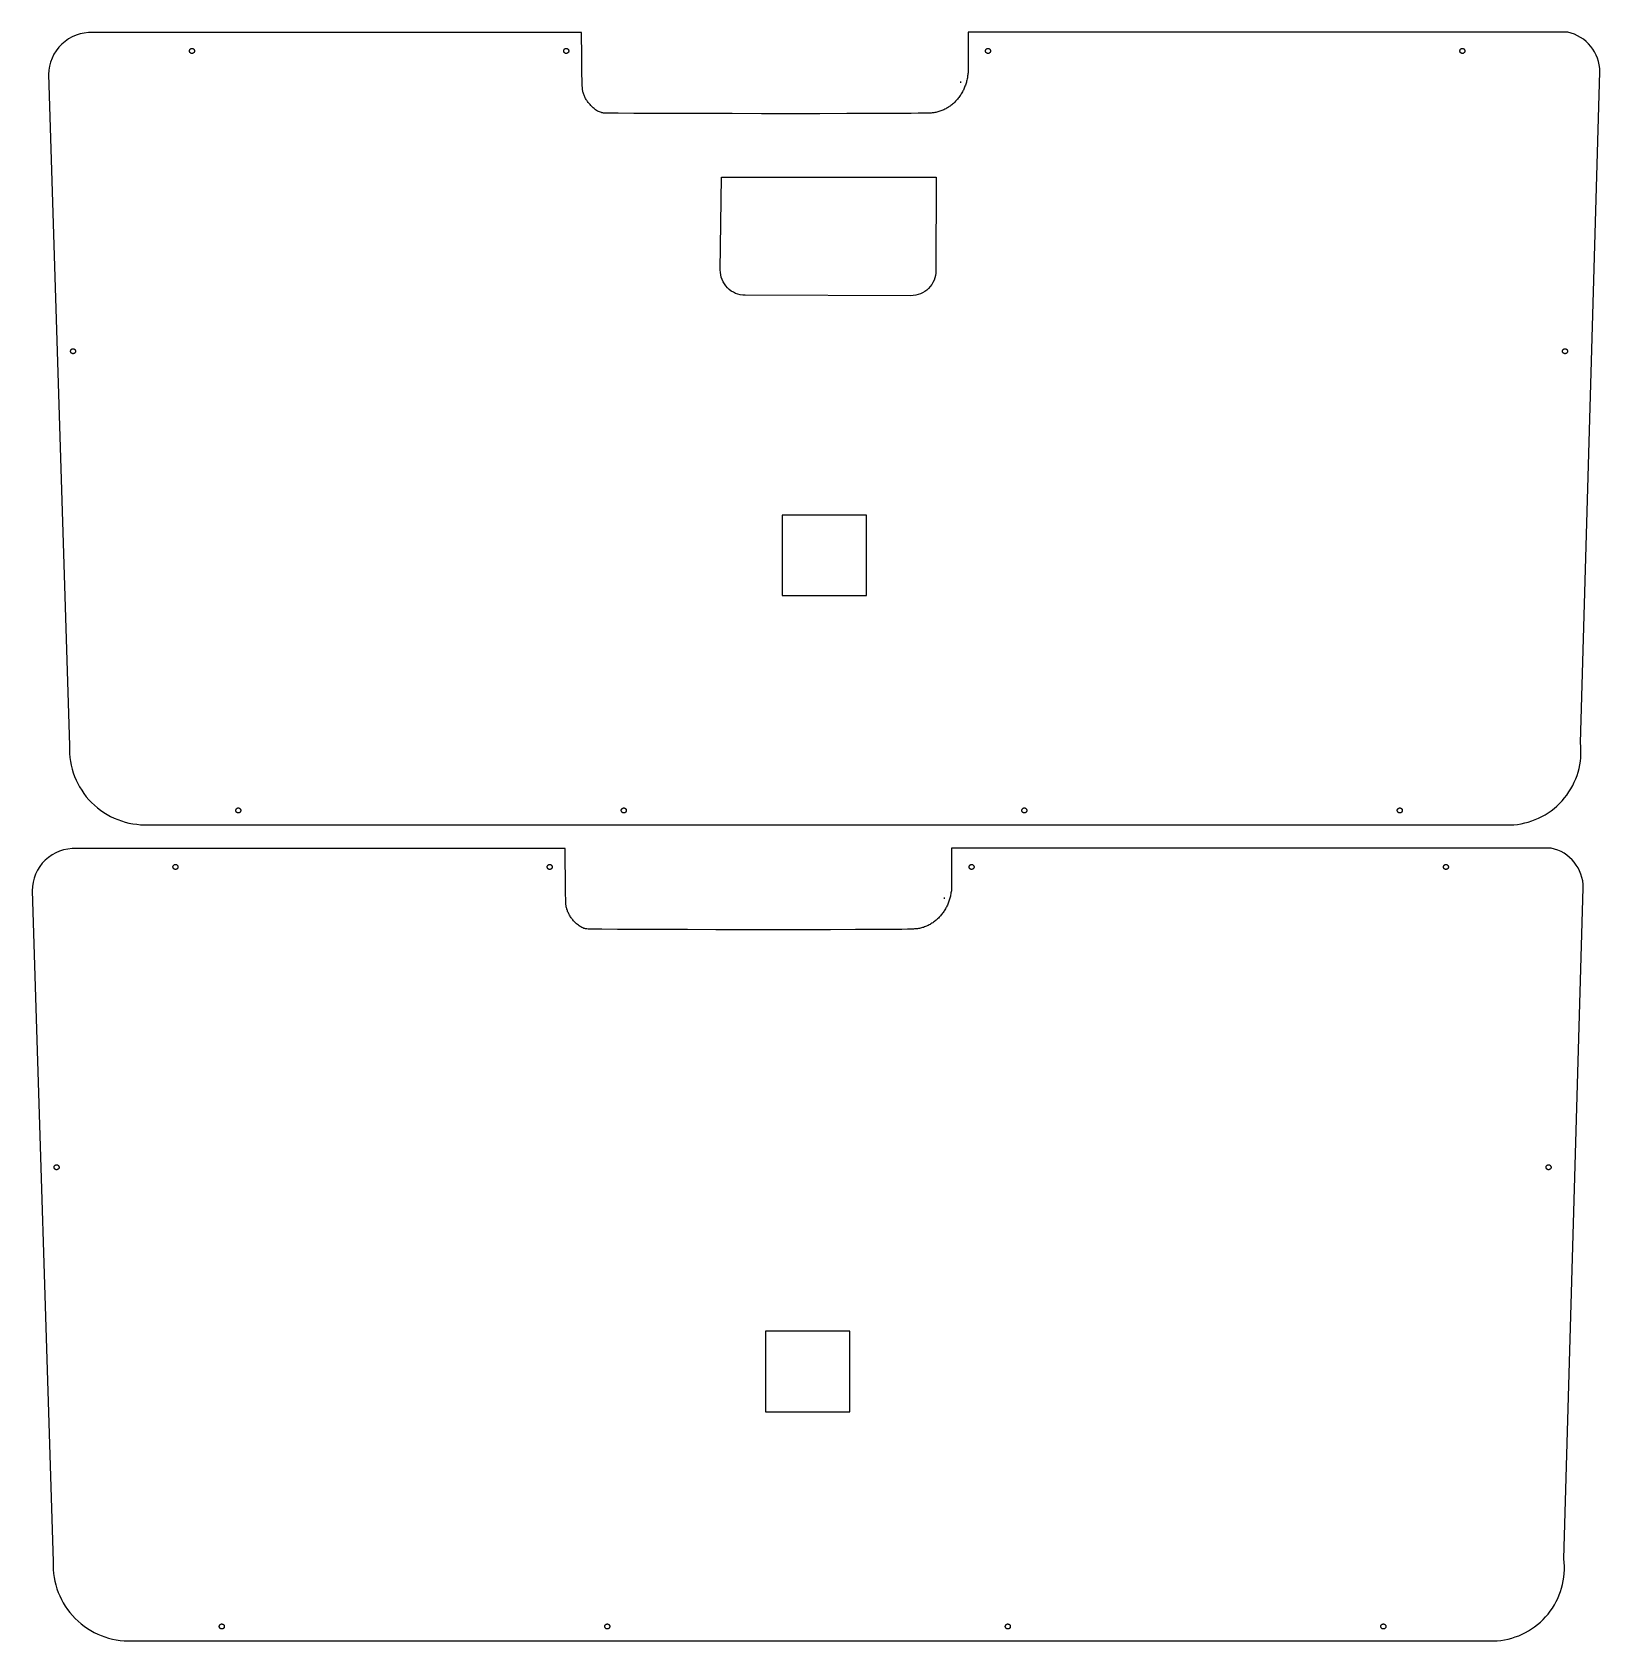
# Model space of a CAD drawing. Extents: x -674 to 6078, y 0 to 5918.
# Drawn here: x 4734 to 5986, y 317 to 1602 of the extents above; entities that cross this region are included whole.
import ezdxf

# ---------------------------------------------------------------- set-up
doc = ezdxf.new("R2010")
doc.units = 0
doc.layers.add('Default Layer', color=1, linetype='CONTINUOUS')

msp = doc.modelspace()

# ---------------------------------------------------------------- linework, layer by layer
at = {"layer": 'Default Layer'}
for points in [[(5179.1, 1545.1), (5178.6, 1545.7), (5178.1, 1546.3), (5177.7, 1546.9), (5177.3, 1547.5), (5176.9, 1548.1), (5176.5, 1548.7), (5176.1, 1549.4), (5175.8, 1550), (5175.5, 1550.7), (5175.2, 1551.3), (5174.9, 1552), (5174.7, 1552.7), (5174.4, 1553.4), (5174.2, 1554.1), (5174, 1554.8), (5173.8, 1555.6), (5173.7, 1556), (5173.7, 1556.5), (5173.6, 1557.2), (5173.5, 1558), (5173.4, 1559.9), (5173.3, 1562.2), (5173.3, 1564.9), (5173.2, 1567.9), (5173.1, 1574.4), (5173.1, 1581.6), (5173, 1588.9), (5172.9, 1595.9), (5172.9, 1599.2), (5172.8, 1602.2), (4782.4, 1602.1, 0.205634), (4757.6, 1592.8, 0.205634), (4747.1, 1568.5), (4763.8, 1032.2, 0.210491), (4781.4, 986.7, 0.210491), (4826.9, 969), (5372.2, 969), (5917.6, 969, 0.203996), (5958.2, 990.4, 0.203996), (5970.9, 1034.4), (5986.4, 1570.6, 0.355081), (5960.7, 1602.4), (5481.6, 1602.4), (5481.6, 1570.4), (5481.6, 1569.6), (5481.5, 1569.3), (5481.4, 1568.4), (5481.3, 1567.5), (5481.2, 1566.7), (5481.1, 1565.8), (5480.9, 1565), (5480.7, 1564.1), (5480.5, 1563.3), (5480.3, 1562.5), (5480.1, 1561.7), (5479.8, 1560.9), (5479.5, 1560), (5479.2, 1559.2), (5478.9, 1558.5), (5478.6, 1557.7), (5478.2, 1556.9), (5477.9, 1556.1), (5477.5, 1555.4), (5477.1, 1554.6), (5476.7, 1553.9), (5476.2, 1553.2), (5475.8, 1552.4), (5475.3, 1551.7), (5474.8, 1551), (5474.3, 1550.3), (5473.8, 1549.7), (5473.3, 1549), (5472.8, 1548.4), (5472.2, 1547.8), (5471.7, 1547.2), (5471.1, 1546.6), (5470.5, 1546), (5469.9, 1545.4), (5469.2, 1544.9), (5468.6, 1544.4), (5468, 1543.9), (5467.3, 1543.4), (5466.6, 1542.9), (5465.9, 1542.4), (5465.2, 1542), (5464.5, 1541.6), (5463.8, 1541.2), (5463, 1540.8), (5462.3, 1540.4), (5461.5, 1540.1), (5460.8, 1539.8), (5460, 1539.5), (5459.2, 1539.2), (5458.4, 1538.9), (5457.6, 1538.7), (5456.8, 1538.5), (5456, 1538.3), (5455.1, 1538.2), (5454.4, 1538), (5453.6, 1538), (5452.9, 1537.9), (5452.1, 1537.8), (5451.2, 1537.8), (5449.9, 1537.7), (5446.5, 1537.6), (5441.9, 1537.6), (5436.3, 1537.5), (5422.2, 1537.4), (5404.8, 1537.3), (5384.9, 1537.3), (5363.2, 1537.2), (5340.2, 1537.2), (5316.7, 1537.2), (5293.3, 1537.3), (5270.8, 1537.3), (5249.7, 1537.4), (5230.8, 1537.5), (5214.7, 1537.5), (5202.2, 1537.6), (5193.8, 1537.7), (5191.4, 1537.8), (5190.3, 1537.8), (5189.9, 1537.9), (5189.5, 1537.9), (5189.1, 1538), (5188.7, 1538.1), (5187.9, 1538.4), (5187.1, 1538.7), (5186.3, 1539), (5185.6, 1539.4), (5184.9, 1539.9), (5184.1, 1540.4), (5183.4, 1540.9), (5182.8, 1541.4), (5182.1, 1542), (5181.5, 1542.6), (5180.8, 1543.2), (5180.2, 1543.8), (5179.6, 1544.5), (5179.1, 1545.1)], [(5284.7, 1486.6), (5456.1, 1486.6), (5456, 1411.8, -0.414409), (5435.9, 1391.8), (5303.6, 1392.1, -0.417388), (5283.7, 1412.4), (5284.7, 1486.6)], [(5165.9, 893), (5165.4, 893.5), (5165, 894.1), (5164.5, 894.7), (5164.1, 895.3), (5163.7, 895.9), (5163.3, 896.6), (5163, 897.2), (5162.6, 897.9), (5162.3, 898.5), (5162, 899.2), (5161.7, 899.9), (5161.5, 900.6), (5161.2, 901.3), (5161, 902), (5160.8, 902.7), (5160.6, 903.4), (5160.6, 903.8), (5160.5, 904.4), (5160.4, 905), (5160.4, 905.8), (5160.3, 907.8), (5160.2, 910.1), (5160.1, 912.7), (5160, 915.7), (5160, 922.3), (5159.9, 929.4), (5159.8, 936.7), (5159.8, 943.7), (5159.7, 947), (5159.7, 950.1), (4769.2, 949.9, 0.205634), (4744.4, 940.7, 0.205634), (4733.9, 916.3), (4750.7, 380.1, 0.210491), (4768.3, 334.6, 0.210491), (4813.7, 316.8), (5359.1, 316.8), (5904.4, 316.8, 0.203996), (5945, 338.2, 0.203996), (5957.7, 382.3), (5973.2, 918.5, 0.355081), (5947.5, 950.3), (5468.4, 950.3), (5468.4, 918.3), (5468.4, 917.5), (5468.4, 917.1), (5468.3, 916.3), (5468.2, 915.4), (5468, 914.5), (5467.9, 913.7), (5467.7, 912.8), (5467.6, 912), (5467.3, 911.2), (5467.1, 910.3), (5466.9, 909.5), (5466.6, 908.7), (5466.4, 907.9), (5466.1, 907.1), (5465.7, 906.3), (5465.4, 905.5), (5465.1, 904.8), (5464.7, 904), (5464.3, 903.2), (5463.9, 902.5), (5463.5, 901.7), (5463.1, 901), (5462.6, 900.3), (5462.2, 899.6), (5461.7, 898.9), (5461.2, 898.2), (5460.7, 897.5), (5460.1, 896.9), (5459.6, 896.3), (5459, 895.6), (5458.5, 895), (5457.9, 894.4), (5457.3, 893.9), (5456.7, 893.3), (5456.1, 892.7), (5455.4, 892.2), (5454.8, 891.7), (5454.1, 891.2), (5453.4, 890.7), (5452.7, 890.3), (5452, 889.8), (5451.3, 889.4), (5450.6, 889), (5449.9, 888.6), (5449.1, 888.3), (5448.4, 887.9), (5447.6, 887.6), (5446.8, 887.3), (5446, 887), (5445.2, 886.8), (5444.4, 886.6), (5443.6, 886.4), (5442.8, 886.2), (5442, 886), (5441.2, 885.9), (5440.4, 885.8), (5439.7, 885.7), (5438.9, 885.7), (5438, 885.6), (5436.7, 885.6), (5433.3, 885.5), (5428.7, 885.4), (5423.1, 885.3), (5409, 885.2), (5391.6, 885.2), (5371.8, 885.1), (5350, 885.1), (5327, 885.1), (5303.5, 885.1), (5280.1, 885.1), (5257.6, 885.2), (5236.5, 885.2), (5217.6, 885.3), (5201.6, 885.4), (5189, 885.5), (5180.6, 885.6), (5178.2, 885.6), (5177.1, 885.7), (5176.7, 885.7), (5176.3, 885.8), (5175.9, 885.9), (5175.5, 886), (5174.7, 886.2), (5173.9, 886.5), (5173.2, 886.9), (5172.4, 887.3), (5171.7, 887.7), (5171, 888.2), (5170.3, 888.7), (5169.6, 889.3), (5168.9, 889.8), (5168.3, 890.4), (5167.7, 891), (5167, 891.7), (5166.5, 892.3), (5165.9, 893)]]:
    msp.add_lwpolyline(points, format="xyb", close=True, dxfattribs=at)
for points in [[(4863.6, 1587.4), (4863.6, 1587.2), (4863.6, 1587), (4863.5, 1586.8), (4863.4, 1586.6), (4863.4, 1586.5), (4863.3, 1586.3), (4863.1, 1586.1), (4863, 1586), (4862.9, 1585.9), (4862.7, 1585.8), (4862.6, 1585.7), (4862.4, 1585.6), (4862.2, 1585.5), (4862, 1585.5), (4861.8, 1585.4), (4861.6, 1585.4), (4861.4, 1585.4), (4861.2, 1585.5), (4861, 1585.5), (4860.8, 1585.6), (4860.6, 1585.7), (4860.5, 1585.8), (4860.3, 1585.9), (4860.2, 1586), (4860.1, 1586.1), (4859.9, 1586.3), (4859.8, 1586.5), (4859.8, 1586.6), (4859.7, 1586.8), (4859.6, 1587), (4859.6, 1587.2), (4859.6, 1587.4), (4859.6, 1587.6), (4859.6, 1587.8), (4859.7, 1588), (4859.8, 1588.2), (4859.8, 1588.4), (4859.9, 1588.5), (4860.1, 1588.7), (4860.2, 1588.8), (4860.3, 1589), (4860.5, 1589.1), (4860.6, 1589.2), (4860.8, 1589.3), (4861, 1589.3), (4861.2, 1589.4), (4861.4, 1589.4), (4861.6, 1589.4), (4861.8, 1589.4), (4862, 1589.4), (4862.2, 1589.3), (4862.4, 1589.3), (4862.6, 1589.2), (4862.7, 1589.1), (4862.9, 1589), (4863, 1588.8), (4863.1, 1588.7), (4863.3, 1588.5), (4863.4, 1588.4), (4863.4, 1588.2), (4863.5, 1588), (4863.6, 1587.8), (4863.6, 1587.6), (4863.6, 1587.4)], [(5162.6, 1587.4), (5162.6, 1587.2), (5162.6, 1587), (5162.5, 1586.8), (5162.4, 1586.6), (5162.4, 1586.5), (5162.3, 1586.3), (5162.1, 1586.1), (5162, 1586), (5161.9, 1585.9), (5161.7, 1585.8), (5161.6, 1585.7), (5161.4, 1585.6), (5161.2, 1585.5), (5161, 1585.5), (5160.8, 1585.4), (5160.6, 1585.4), (5160.4, 1585.4), (5160.2, 1585.5), (5160, 1585.5), (5159.8, 1585.6), (5159.6, 1585.7), (5159.5, 1585.8), (5159.3, 1585.9), (5159.2, 1586), (5159.1, 1586.1), (5158.9, 1586.3), (5158.8, 1586.5), (5158.8, 1586.6), (5158.7, 1586.8), (5158.6, 1587), (5158.6, 1587.2), (5158.6, 1587.4), (5158.6, 1587.6), (5158.6, 1587.8), (5158.7, 1588), (5158.8, 1588.2), (5158.8, 1588.4), (5158.9, 1588.5), (5159.1, 1588.7), (5159.2, 1588.8), (5159.3, 1589), (5159.5, 1589.1), (5159.6, 1589.2), (5159.8, 1589.3), (5160, 1589.3), (5160.2, 1589.4), (5160.4, 1589.4), (5160.6, 1589.4), (5160.8, 1589.4), (5161, 1589.4), (5161.2, 1589.3), (5161.4, 1589.3), (5161.6, 1589.2), (5161.7, 1589.1), (5161.9, 1589), (5162, 1588.8), (5162.1, 1588.7), (5162.3, 1588.5), (5162.4, 1588.4), (5162.4, 1588.2), (5162.5, 1588), (5162.6, 1587.8), (5162.6, 1587.6), (5162.6, 1587.4)], [(5499.6, 1587.4), (5499.6, 1587.2), (5499.6, 1587), (5499.5, 1586.8), (5499.4, 1586.6), (5499.4, 1586.5), (5499.3, 1586.3), (5499.1, 1586.1), (5499, 1586), (5498.9, 1585.9), (5498.7, 1585.8), (5498.6, 1585.7), (5498.4, 1585.6), (5498.2, 1585.5), (5498, 1585.5), (5497.8, 1585.4), (5497.6, 1585.4), (5497.4, 1585.4), (5497.2, 1585.5), (5497, 1585.5), (5496.8, 1585.6), (5496.6, 1585.7), (5496.5, 1585.8), (5496.3, 1585.9), (5496.2, 1586), (5496.1, 1586.1), (5495.9, 1586.3), (5495.8, 1586.5), (5495.8, 1586.6), (5495.7, 1586.8), (5495.6, 1587), (5495.6, 1587.2), (5495.6, 1587.4), (5495.6, 1587.6), (5495.6, 1587.8), (5495.7, 1588), (5495.8, 1588.2), (5495.8, 1588.4), (5495.9, 1588.5), (5496.1, 1588.7), (5496.2, 1588.8), (5496.3, 1589), (5496.5, 1589.1), (5496.6, 1589.2), (5496.8, 1589.3), (5497, 1589.3), (5497.2, 1589.4), (5497.4, 1589.4), (5497.6, 1589.4), (5497.8, 1589.4), (5498, 1589.4), (5498.2, 1589.3), (5498.4, 1589.3), (5498.6, 1589.2), (5498.7, 1589.1), (5498.9, 1589), (5499, 1588.8), (5499.1, 1588.7), (5499.3, 1588.5), (5499.4, 1588.4), (5499.4, 1588.2), (5499.5, 1588), (5499.6, 1587.8), (5499.6, 1587.6), (5499.6, 1587.4)], [(5878.6, 1587.4), (5878.6, 1587.2), (5878.6, 1587), (5878.5, 1586.8), (5878.4, 1586.6), (5878.4, 1586.5), (5878.3, 1586.3), (5878.1, 1586.1), (5878, 1586), (5877.9, 1585.9), (5877.7, 1585.8), (5877.6, 1585.7), (5877.4, 1585.6), (5877.2, 1585.5), (5877, 1585.5), (5876.8, 1585.4), (5876.6, 1585.4), (5876.4, 1585.4), (5876.2, 1585.5), (5876, 1585.5), (5875.8, 1585.6), (5875.6, 1585.7), (5875.5, 1585.8), (5875.3, 1585.9), (5875.2, 1586), (5875.1, 1586.1), (5874.9, 1586.3), (5874.8, 1586.5), (5874.8, 1586.6), (5874.7, 1586.8), (5874.6, 1587), (5874.6, 1587.2), (5874.6, 1587.4), (5874.6, 1587.6), (5874.6, 1587.8), (5874.7, 1588), (5874.8, 1588.2), (5874.8, 1588.4), (5874.9, 1588.5), (5875.1, 1588.7), (5875.2, 1588.8), (5875.3, 1589), (5875.5, 1589.1), (5875.6, 1589.2), (5875.8, 1589.3), (5876, 1589.3), (5876.2, 1589.4), (5876.4, 1589.4), (5876.6, 1589.4), (5876.8, 1589.4), (5877, 1589.4), (5877.2, 1589.3), (5877.4, 1589.3), (5877.6, 1589.2), (5877.7, 1589.1), (5877.9, 1589), (5878, 1588.8), (5878.1, 1588.7), (5878.3, 1588.5), (5878.4, 1588.4), (5878.4, 1588.2), (5878.5, 1588), (5878.6, 1587.8), (5878.6, 1587.6), (5878.6, 1587.4)], [(4768.6, 1347.4), (4768.6, 1347.2), (4768.6, 1347), (4768.5, 1346.8), (4768.4, 1346.6), (4768.4, 1346.5), (4768.3, 1346.3), (4768.1, 1346.1), (4768, 1346), (4767.9, 1345.9), (4767.7, 1345.8), (4767.6, 1345.7), (4767.4, 1345.6), (4767.2, 1345.5), (4767, 1345.5), (4766.8, 1345.4), (4766.6, 1345.4), (4766.4, 1345.4), (4766.2, 1345.5), (4766, 1345.5), (4765.8, 1345.6), (4765.6, 1345.7), (4765.5, 1345.8), (4765.3, 1345.9), (4765.2, 1346), (4765.1, 1346.1), (4764.9, 1346.3), (4764.8, 1346.5), (4764.8, 1346.6), (4764.7, 1346.8), (4764.6, 1347), (4764.6, 1347.2), (4764.6, 1347.4), (4764.6, 1347.6), (4764.6, 1347.8), (4764.7, 1348), (4764.8, 1348.2), (4764.8, 1348.4), (4764.9, 1348.5), (4765.1, 1348.7), (4765.2, 1348.8), (4765.3, 1349), (4765.5, 1349.1), (4765.6, 1349.2), (4765.8, 1349.3), (4766, 1349.3), (4766.2, 1349.4), (4766.4, 1349.4), (4766.6, 1349.4), (4766.8, 1349.4), (4767, 1349.4), (4767.2, 1349.3), (4767.4, 1349.3), (4767.6, 1349.2), (4767.7, 1349.1), (4767.9, 1349), (4768, 1348.8), (4768.1, 1348.7), (4768.3, 1348.5), (4768.4, 1348.4), (4768.4, 1348.2), (4768.5, 1348), (4768.6, 1347.8), (4768.6, 1347.6), (4768.6, 1347.4)], [(5960.6, 1347.4), (5960.6, 1347.2), (5960.6, 1347), (5960.5, 1346.8), (5960.4, 1346.6), (5960.4, 1346.5), (5960.3, 1346.3), (5960.1, 1346.1), (5960, 1346), (5959.9, 1345.9), (5959.7, 1345.8), (5959.6, 1345.7), (5959.4, 1345.6), (5959.2, 1345.5), (5959, 1345.5), (5958.8, 1345.4), (5958.6, 1345.4), (5958.4, 1345.4), (5958.2, 1345.5), (5958, 1345.5), (5957.8, 1345.6), (5957.6, 1345.7), (5957.5, 1345.8), (5957.3, 1345.9), (5957.2, 1346), (5957.1, 1346.1), (5956.9, 1346.3), (5956.8, 1346.5), (5956.8, 1346.6), (5956.7, 1346.8), (5956.6, 1347), (5956.6, 1347.2), (5956.6, 1347.4), (5956.6, 1347.6), (5956.6, 1347.8), (5956.7, 1348), (5956.8, 1348.2), (5956.8, 1348.4), (5956.9, 1348.5), (5957.1, 1348.7), (5957.2, 1348.8), (5957.3, 1349), (5957.5, 1349.1), (5957.6, 1349.2), (5957.8, 1349.3), (5958, 1349.3), (5958.2, 1349.4), (5958.4, 1349.4), (5958.6, 1349.4), (5958.8, 1349.4), (5959, 1349.4), (5959.2, 1349.3), (5959.4, 1349.3), (5959.6, 1349.2), (5959.7, 1349.1), (5959.9, 1349), (5960, 1348.8), (5960.1, 1348.7), (5960.3, 1348.5), (5960.4, 1348.4), (5960.4, 1348.2), (5960.5, 1348), (5960.6, 1347.8), (5960.6, 1347.6), (5960.6, 1347.4)], [(5333, 1216.4), (5333, 1152.1), (5400.4, 1152.1), (5400.4, 1216.4), (5333, 1216.4)], [(4900.6, 980.4), (4900.6, 980.2), (4900.6, 980), (4900.5, 979.8), (4900.4, 979.6), (4900.4, 979.5), (4900.3, 979.3), (4900.1, 979.1), (4900, 979), (4899.9, 978.9), (4899.7, 978.8), (4899.6, 978.7), (4899.4, 978.6), (4899.2, 978.5), (4899, 978.5), (4898.8, 978.4), (4898.6, 978.4), (4898.4, 978.4), (4898.2, 978.5), (4898, 978.5), (4897.8, 978.6), (4897.6, 978.7), (4897.5, 978.8), (4897.3, 978.9), (4897.2, 979), (4897.1, 979.1), (4896.9, 979.3), (4896.8, 979.5), (4896.8, 979.6), (4896.7, 979.8), (4896.6, 980), (4896.6, 980.2), (4896.6, 980.4), (4896.6, 980.6), (4896.6, 980.8), (4896.7, 981), (4896.8, 981.2), (4896.8, 981.4), (4896.9, 981.5), (4897.1, 981.7), (4897.2, 981.8), (4897.3, 982), (4897.5, 982.1), (4897.6, 982.2), (4897.8, 982.3), (4898, 982.3), (4898.2, 982.4), (4898.4, 982.4), (4898.6, 982.4), (4898.8, 982.4), (4899, 982.4), (4899.2, 982.3), (4899.4, 982.3), (4899.6, 982.2), (4899.7, 982.1), (4899.9, 982), (4900, 981.8), (4900.1, 981.7), (4900.3, 981.5), (4900.4, 981.4), (4900.4, 981.2), (4900.5, 981), (4900.6, 980.8), (4900.6, 980.6), (4900.6, 980.4)], [(5208.6, 980.4), (5208.6, 980.2), (5208.6, 980), (5208.5, 979.8), (5208.4, 979.6), (5208.4, 979.5), (5208.3, 979.3), (5208.1, 979.1), (5208, 979), (5207.9, 978.9), (5207.7, 978.8), (5207.6, 978.7), (5207.4, 978.6), (5207.2, 978.5), (5207, 978.5), (5206.8, 978.4), (5206.6, 978.4), (5206.4, 978.4), (5206.2, 978.5), (5206, 978.5), (5205.8, 978.6), (5205.6, 978.7), (5205.5, 978.8), (5205.3, 978.9), (5205.2, 979), (5205.1, 979.1), (5204.9, 979.3), (5204.8, 979.5), (5204.8, 979.6), (5204.7, 979.8), (5204.6, 980), (5204.6, 980.2), (5204.6, 980.4), (5204.6, 980.6), (5204.6, 980.8), (5204.7, 981), (5204.8, 981.2), (5204.8, 981.4), (5204.9, 981.5), (5205.1, 981.7), (5205.2, 981.8), (5205.3, 982), (5205.5, 982.1), (5205.6, 982.2), (5205.8, 982.3), (5206, 982.3), (5206.2, 982.4), (5206.4, 982.4), (5206.6, 982.4), (5206.8, 982.4), (5207, 982.4), (5207.2, 982.3), (5207.4, 982.3), (5207.6, 982.2), (5207.7, 982.1), (5207.9, 982), (5208, 981.8), (5208.1, 981.7), (5208.3, 981.5), (5208.4, 981.4), (5208.4, 981.2), (5208.5, 981), (5208.6, 980.8), (5208.6, 980.6), (5208.6, 980.4)], [(5528.6, 980.4), (5528.6, 980.2), (5528.6, 980), (5528.5, 979.8), (5528.4, 979.6), (5528.4, 979.5), (5528.3, 979.3), (5528.1, 979.1), (5528, 979), (5527.9, 978.9), (5527.7, 978.8), (5527.6, 978.7), (5527.4, 978.6), (5527.2, 978.5), (5527, 978.5), (5526.8, 978.4), (5526.6, 978.4), (5526.4, 978.4), (5526.2, 978.5), (5526, 978.5), (5525.8, 978.6), (5525.6, 978.7), (5525.5, 978.8), (5525.3, 978.9), (5525.2, 979), (5525.1, 979.1), (5524.9, 979.3), (5524.8, 979.5), (5524.8, 979.6), (5524.7, 979.8), (5524.6, 980), (5524.6, 980.2), (5524.6, 980.4), (5524.6, 980.6), (5524.6, 980.8), (5524.7, 981), (5524.8, 981.2), (5524.8, 981.4), (5524.9, 981.5), (5525.1, 981.7), (5525.2, 981.8), (5525.3, 982), (5525.5, 982.1), (5525.6, 982.2), (5525.8, 982.3), (5526, 982.3), (5526.2, 982.4), (5526.4, 982.4), (5526.6, 982.4), (5526.8, 982.4), (5527, 982.4), (5527.2, 982.3), (5527.4, 982.3), (5527.6, 982.2), (5527.7, 982.1), (5527.9, 982), (5528, 981.8), (5528.1, 981.7), (5528.3, 981.5), (5528.4, 981.4), (5528.4, 981.2), (5528.5, 981), (5528.6, 980.8), (5528.6, 980.6), (5528.6, 980.4)], [(5828.6, 980.4), (5828.6, 980.2), (5828.6, 980), (5828.5, 979.8), (5828.4, 979.6), (5828.4, 979.5), (5828.3, 979.3), (5828.1, 979.1), (5828, 979), (5827.9, 978.9), (5827.7, 978.8), (5827.6, 978.7), (5827.4, 978.6), (5827.2, 978.5), (5827, 978.5), (5826.8, 978.4), (5826.6, 978.4), (5826.4, 978.4), (5826.2, 978.5), (5826, 978.5), (5825.8, 978.6), (5825.6, 978.7), (5825.5, 978.8), (5825.3, 978.9), (5825.2, 979), (5825.1, 979.1), (5824.9, 979.3), (5824.8, 979.5), (5824.8, 979.6), (5824.7, 979.8), (5824.6, 980), (5824.6, 980.2), (5824.6, 980.4), (5824.6, 980.6), (5824.6, 980.8), (5824.7, 981), (5824.8, 981.2), (5824.8, 981.4), (5824.9, 981.5), (5825.1, 981.7), (5825.2, 981.8), (5825.3, 982), (5825.5, 982.1), (5825.6, 982.2), (5825.8, 982.3), (5826, 982.3), (5826.2, 982.4), (5826.4, 982.4), (5826.6, 982.4), (5826.8, 982.4), (5827, 982.4), (5827.2, 982.3), (5827.4, 982.3), (5827.6, 982.2), (5827.7, 982.1), (5827.9, 982), (5828, 981.8), (5828.1, 981.7), (5828.3, 981.5), (5828.4, 981.4), (5828.4, 981.2), (5828.5, 981), (5828.6, 980.8), (5828.6, 980.6), (5828.6, 980.4)], [(4850.4, 935.3), (4850.4, 935.1), (4850.4, 934.9), (4850.3, 934.7), (4850.3, 934.5), (4850.2, 934.3), (4850.1, 934.1), (4850, 934), (4849.8, 933.8), (4849.7, 933.7), (4849.5, 933.6), (4849.4, 933.5), (4849.2, 933.4), (4849, 933.4), (4848.8, 933.3), (4848.6, 933.3), (4848.4, 933.3), (4848.2, 933.3), (4848, 933.3), (4847.8, 933.4), (4847.6, 933.4), (4847.5, 933.5), (4847.3, 933.6), (4847.2, 933.7), (4847, 933.8), (4846.9, 934), (4846.8, 934.1), (4846.7, 934.3), (4846.6, 934.5), (4846.5, 934.7), (4846.5, 934.9), (4846.4, 935.1), (4846.4, 935.3), (4846.4, 935.5), (4846.5, 935.7), (4846.5, 935.9), (4846.6, 936), (4846.7, 936.2), (4846.8, 936.4), (4846.9, 936.5), (4847, 936.7), (4847.2, 936.8), (4847.3, 936.9), (4847.5, 937), (4847.6, 937.1), (4847.8, 937.2), (4848, 937.2), (4848.2, 937.3), (4848.4, 937.3), (4848.6, 937.3), (4848.8, 937.2), (4849, 937.2), (4849.2, 937.1), (4849.4, 937), (4849.5, 936.9), (4849.7, 936.8), (4849.8, 936.7), (4850, 936.5), (4850.1, 936.4), (4850.2, 936.2), (4850.3, 936), (4850.3, 935.9), (4850.4, 935.7), (4850.4, 935.5), (4850.4, 935.3)], [(5149.4, 935.3), (5149.4, 935.1), (5149.4, 934.9), (5149.3, 934.7), (5149.3, 934.5), (5149.2, 934.3), (5149.1, 934.1), (5149, 934), (5148.8, 933.8), (5148.7, 933.7), (5148.5, 933.6), (5148.4, 933.5), (5148.2, 933.4), (5148, 933.4), (5147.8, 933.3), (5147.6, 933.3), (5147.4, 933.3), (5147.2, 933.3), (5147, 933.3), (5146.8, 933.4), (5146.6, 933.4), (5146.5, 933.5), (5146.3, 933.6), (5146.2, 933.7), (5146, 933.8), (5145.9, 934), (5145.8, 934.1), (5145.7, 934.3), (5145.6, 934.5), (5145.5, 934.7), (5145.5, 934.9), (5145.4, 935.1), (5145.4, 935.3), (5145.4, 935.5), (5145.5, 935.7), (5145.5, 935.9), (5145.6, 936), (5145.7, 936.2), (5145.8, 936.4), (5145.9, 936.5), (5146, 936.7), (5146.2, 936.8), (5146.3, 936.9), (5146.5, 937), (5146.6, 937.1), (5146.8, 937.2), (5147, 937.2), (5147.2, 937.3), (5147.4, 937.3), (5147.6, 937.3), (5147.8, 937.2), (5148, 937.2), (5148.2, 937.1), (5148.4, 937), (5148.5, 936.9), (5148.7, 936.8), (5148.8, 936.7), (5149, 936.5), (5149.1, 936.4), (5149.2, 936.2), (5149.3, 936), (5149.3, 935.9), (5149.4, 935.7), (5149.4, 935.5), (5149.4, 935.3)], [(5486.4, 935.3), (5486.4, 935.1), (5486.4, 934.9), (5486.3, 934.7), (5486.3, 934.5), (5486.2, 934.3), (5486.1, 934.1), (5486, 934), (5485.8, 933.8), (5485.7, 933.7), (5485.5, 933.6), (5485.4, 933.5), (5485.2, 933.4), (5485, 933.4), (5484.8, 933.3), (5484.6, 933.3), (5484.4, 933.3), (5484.2, 933.3), (5484, 933.3), (5483.8, 933.4), (5483.6, 933.4), (5483.5, 933.5), (5483.3, 933.6), (5483.2, 933.7), (5483, 933.8), (5482.9, 934), (5482.8, 934.1), (5482.7, 934.3), (5482.6, 934.5), (5482.5, 934.7), (5482.5, 934.9), (5482.4, 935.1), (5482.4, 935.3), (5482.4, 935.5), (5482.5, 935.7), (5482.5, 935.9), (5482.6, 936), (5482.7, 936.2), (5482.8, 936.4), (5482.9, 936.5), (5483, 936.7), (5483.2, 936.8), (5483.3, 936.9), (5483.5, 937), (5483.6, 937.1), (5483.8, 937.2), (5484, 937.2), (5484.2, 937.3), (5484.4, 937.3), (5484.6, 937.3), (5484.8, 937.2), (5485, 937.2), (5485.2, 937.1), (5485.4, 937), (5485.5, 936.9), (5485.7, 936.8), (5485.8, 936.7), (5486, 936.5), (5486.1, 936.4), (5486.2, 936.2), (5486.3, 936), (5486.3, 935.9), (5486.4, 935.7), (5486.4, 935.5), (5486.4, 935.3)], [(5865.4, 935.3), (5865.4, 935.1), (5865.4, 934.9), (5865.3, 934.7), (5865.3, 934.5), (5865.2, 934.3), (5865.1, 934.1), (5865, 934), (5864.8, 933.8), (5864.7, 933.7), (5864.5, 933.6), (5864.4, 933.5), (5864.2, 933.4), (5864, 933.4), (5863.8, 933.3), (5863.6, 933.3), (5863.4, 933.3), (5863.2, 933.3), (5863, 933.3), (5862.8, 933.4), (5862.6, 933.4), (5862.5, 933.5), (5862.3, 933.6), (5862.2, 933.7), (5862, 933.8), (5861.9, 934), (5861.8, 934.1), (5861.7, 934.3), (5861.6, 934.5), (5861.5, 934.7), (5861.5, 934.9), (5861.4, 935.1), (5861.4, 935.3), (5861.4, 935.5), (5861.5, 935.7), (5861.5, 935.9), (5861.6, 936), (5861.7, 936.2), (5861.8, 936.4), (5861.9, 936.5), (5862, 936.7), (5862.2, 936.8), (5862.3, 936.9), (5862.5, 937), (5862.6, 937.1), (5862.8, 937.2), (5863, 937.2), (5863.2, 937.3), (5863.4, 937.3), (5863.6, 937.3), (5863.8, 937.2), (5864, 937.2), (5864.2, 937.1), (5864.4, 937), (5864.5, 936.9), (5864.7, 936.8), (5864.8, 936.7), (5865, 936.5), (5865.1, 936.4), (5865.2, 936.2), (5865.3, 936), (5865.3, 935.9), (5865.4, 935.7), (5865.4, 935.5), (5865.4, 935.3)], [(4755.4, 695.3), (4755.4, 695.1), (4755.4, 694.9), (4755.3, 694.7), (4755.3, 694.5), (4755.2, 694.3), (4755.1, 694.1), (4755, 694), (4754.8, 693.8), (4754.7, 693.7), (4754.5, 693.6), (4754.4, 693.5), (4754.2, 693.4), (4754, 693.4), (4753.8, 693.3), (4753.6, 693.3), (4753.4, 693.3), (4753.2, 693.3), (4753, 693.3), (4752.8, 693.4), (4752.6, 693.4), (4752.5, 693.5), (4752.3, 693.6), (4752.2, 693.7), (4752, 693.8), (4751.9, 694), (4751.8, 694.1), (4751.7, 694.3), (4751.6, 694.5), (4751.5, 694.7), (4751.5, 694.9), (4751.4, 695.1), (4751.4, 695.3), (4751.4, 695.5), (4751.5, 695.7), (4751.5, 695.9), (4751.6, 696), (4751.7, 696.2), (4751.8, 696.4), (4751.9, 696.5), (4752, 696.7), (4752.2, 696.8), (4752.3, 696.9), (4752.5, 697), (4752.6, 697.1), (4752.8, 697.2), (4753, 697.2), (4753.2, 697.3), (4753.4, 697.3), (4753.6, 697.3), (4753.8, 697.2), (4754, 697.2), (4754.2, 697.1), (4754.4, 697), (4754.5, 696.9), (4754.7, 696.8), (4754.8, 696.7), (4755, 696.5), (4755.1, 696.4), (4755.2, 696.2), (4755.3, 696), (4755.3, 695.9), (4755.4, 695.7), (4755.4, 695.5), (4755.4, 695.3)], [(5947.4, 695.3), (5947.4, 695.1), (5947.4, 694.9), (5947.3, 694.7), (5947.3, 694.5), (5947.2, 694.3), (5947.1, 694.1), (5947, 694), (5946.8, 693.8), (5946.7, 693.7), (5946.5, 693.6), (5946.4, 693.5), (5946.2, 693.4), (5946, 693.4), (5945.8, 693.3), (5945.6, 693.3), (5945.4, 693.3), (5945.2, 693.3), (5945, 693.3), (5944.8, 693.4), (5944.6, 693.4), (5944.5, 693.5), (5944.3, 693.6), (5944.2, 693.7), (5944, 693.8), (5943.9, 694), (5943.8, 694.1), (5943.7, 694.3), (5943.6, 694.5), (5943.5, 694.7), (5943.5, 694.9), (5943.4, 695.1), (5943.4, 695.3), (5943.4, 695.5), (5943.5, 695.7), (5943.5, 695.9), (5943.6, 696), (5943.7, 696.2), (5943.8, 696.4), (5943.9, 696.5), (5944, 696.7), (5944.2, 696.8), (5944.3, 696.9), (5944.5, 697), (5944.6, 697.1), (5944.8, 697.2), (5945, 697.2), (5945.2, 697.3), (5945.4, 697.3), (5945.6, 697.3), (5945.8, 697.2), (5946, 697.2), (5946.2, 697.1), (5946.4, 697), (5946.5, 696.9), (5946.7, 696.8), (5946.8, 696.7), (5947, 696.5), (5947.1, 696.4), (5947.2, 696.2), (5947.3, 696), (5947.3, 695.9), (5947.4, 695.7), (5947.4, 695.5), (5947.4, 695.3)], [(5319.8, 564.3), (5319.9, 499.9), (5387.2, 499.9), (5387.2, 564.2), (5319.8, 564.3)], [(4887.4, 328.3), (4887.4, 328.1), (4887.4, 327.9), (4887.3, 327.7), (4887.3, 327.5), (4887.2, 327.3), (4887.1, 327.1), (4887, 327), (4886.8, 326.8), (4886.7, 326.7), (4886.5, 326.6), (4886.4, 326.5), (4886.2, 326.4), (4886, 326.4), (4885.8, 326.3), (4885.6, 326.3), (4885.4, 326.3), (4885.2, 326.3), (4885, 326.3), (4884.8, 326.4), (4884.6, 326.4), (4884.5, 326.5), (4884.3, 326.6), (4884.2, 326.7), (4884, 326.8), (4883.9, 327), (4883.8, 327.1), (4883.7, 327.3), (4883.6, 327.5), (4883.5, 327.7), (4883.5, 327.9), (4883.4, 328.1), (4883.4, 328.3), (4883.4, 328.5), (4883.5, 328.7), (4883.5, 328.9), (4883.6, 329), (4883.7, 329.2), (4883.8, 329.4), (4883.9, 329.5), (4884, 329.7), (4884.2, 329.8), (4884.3, 329.9), (4884.5, 330), (4884.6, 330.1), (4884.8, 330.2), (4885, 330.2), (4885.2, 330.3), (4885.4, 330.3), (4885.6, 330.3), (4885.8, 330.2), (4886, 330.2), (4886.2, 330.1), (4886.4, 330), (4886.5, 329.9), (4886.7, 329.8), (4886.8, 329.7), (4887, 329.5), (4887.1, 329.4), (4887.2, 329.2), (4887.3, 329), (4887.3, 328.9), (4887.4, 328.7), (4887.4, 328.5), (4887.4, 328.3)], [(5195.4, 328.3), (5195.4, 328.1), (5195.4, 327.9), (5195.3, 327.7), (5195.3, 327.5), (5195.2, 327.3), (5195.1, 327.1), (5195, 327), (5194.8, 326.8), (5194.7, 326.7), (5194.5, 326.6), (5194.4, 326.5), (5194.2, 326.4), (5194, 326.4), (5193.8, 326.3), (5193.6, 326.3), (5193.4, 326.3), (5193.2, 326.3), (5193, 326.3), (5192.8, 326.4), (5192.6, 326.4), (5192.5, 326.5), (5192.3, 326.6), (5192.2, 326.7), (5192, 326.8), (5191.9, 327), (5191.8, 327.1), (5191.7, 327.3), (5191.6, 327.5), (5191.5, 327.7), (5191.5, 327.9), (5191.4, 328.1), (5191.4, 328.3), (5191.4, 328.5), (5191.5, 328.7), (5191.5, 328.9), (5191.6, 329), (5191.7, 329.2), (5191.8, 329.4), (5191.9, 329.5), (5192, 329.7), (5192.2, 329.8), (5192.3, 329.9), (5192.5, 330), (5192.6, 330.1), (5192.8, 330.2), (5193, 330.2), (5193.2, 330.3), (5193.4, 330.3), (5193.6, 330.3), (5193.8, 330.2), (5194, 330.2), (5194.2, 330.1), (5194.4, 330), (5194.5, 329.9), (5194.7, 329.8), (5194.8, 329.7), (5195, 329.5), (5195.1, 329.4), (5195.2, 329.2), (5195.3, 329), (5195.3, 328.9), (5195.4, 328.7), (5195.4, 328.5), (5195.4, 328.3)], [(5515.4, 328.3), (5515.4, 328.1), (5515.4, 327.9), (5515.3, 327.7), (5515.3, 327.5), (5515.2, 327.3), (5515.1, 327.1), (5515, 327), (5514.8, 326.8), (5514.7, 326.7), (5514.5, 326.6), (5514.4, 326.5), (5514.2, 326.4), (5514, 326.4), (5513.8, 326.3), (5513.6, 326.3), (5513.4, 326.3), (5513.2, 326.3), (5513, 326.3), (5512.8, 326.4), (5512.6, 326.4), (5512.5, 326.5), (5512.3, 326.6), (5512.2, 326.7), (5512, 326.8), (5511.9, 327), (5511.8, 327.1), (5511.7, 327.3), (5511.6, 327.5), (5511.5, 327.7), (5511.5, 327.9), (5511.4, 328.1), (5511.4, 328.3), (5511.4, 328.5), (5511.5, 328.7), (5511.5, 328.9), (5511.6, 329), (5511.7, 329.2), (5511.8, 329.4), (5511.9, 329.5), (5512, 329.7), (5512.2, 329.8), (5512.3, 329.9), (5512.5, 330), (5512.6, 330.1), (5512.8, 330.2), (5513, 330.2), (5513.2, 330.3), (5513.4, 330.3), (5513.6, 330.3), (5513.8, 330.2), (5514, 330.2), (5514.2, 330.1), (5514.4, 330), (5514.5, 329.9), (5514.7, 329.8), (5514.8, 329.7), (5515, 329.5), (5515.1, 329.4), (5515.2, 329.2), (5515.3, 329), (5515.3, 328.9), (5515.4, 328.7), (5515.4, 328.5), (5515.4, 328.3)], [(5815.4, 328.3), (5815.4, 328.1), (5815.4, 327.9), (5815.3, 327.7), (5815.3, 327.5), (5815.2, 327.3), (5815.1, 327.1), (5815, 327), (5814.8, 326.8), (5814.7, 326.7), (5814.5, 326.6), (5814.4, 326.5), (5814.2, 326.4), (5814, 326.4), (5813.8, 326.3), (5813.6, 326.3), (5813.4, 326.3), (5813.2, 326.3), (5813, 326.3), (5812.8, 326.4), (5812.6, 326.4), (5812.5, 326.5), (5812.3, 326.6), (5812.2, 326.7), (5812, 326.8), (5811.9, 327), (5811.8, 327.1), (5811.7, 327.3), (5811.6, 327.5), (5811.5, 327.7), (5811.5, 327.9), (5811.4, 328.1), (5811.4, 328.3), (5811.4, 328.5), (5811.5, 328.7), (5811.5, 328.9), (5811.6, 329), (5811.7, 329.2), (5811.8, 329.4), (5811.9, 329.5), (5812, 329.7), (5812.2, 329.8), (5812.3, 329.9), (5812.5, 330), (5812.6, 330.1), (5812.8, 330.2), (5813, 330.2), (5813.2, 330.3), (5813.4, 330.3), (5813.6, 330.3), (5813.8, 330.2), (5814, 330.2), (5814.2, 330.1), (5814.4, 330), (5814.5, 329.9), (5814.7, 329.8), (5814.8, 329.7), (5815, 329.5), (5815.1, 329.4), (5815.2, 329.2), (5815.3, 329), (5815.3, 328.9), (5815.4, 328.7), (5815.4, 328.5), (5815.4, 328.3)]]:
    msp.add_lwpolyline(points, close=True, dxfattribs=at)
for points in [[(5475.9, 1561.9, 0.000962), (5475.9, 1562.1, 0.001053), (5476, 1562.2, 0.002261), (5476, 1562.5), (5476, 1562.6, 0.002677), (5476, 1562.9)], [(5462.8, 909.8, 0.000962), (5462.8, 909.9, 0.001053), (5462.8, 910.1, 0.002261), (5462.8, 910.4), (5462.8, 910.4, 0.002677), (5462.8, 910.8)]]:
    msp.add_lwpolyline(points, format="xyb", dxfattribs=at)

doc.saveas('drawing.dxf')
